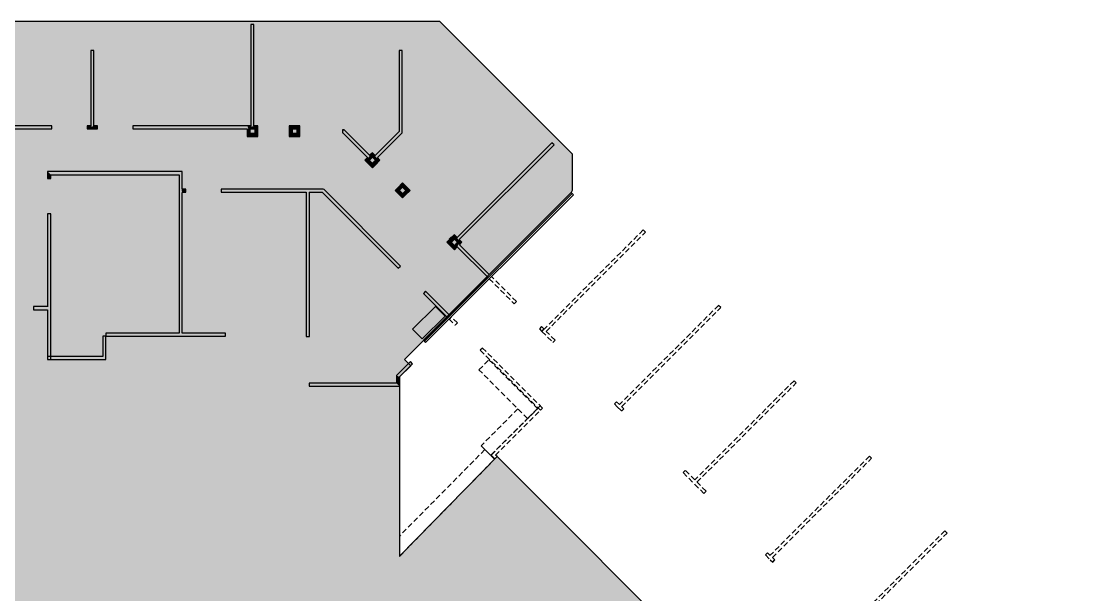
# Model space of a CAD drawing. Header units: inches. Extents: x -185 to 3066, y -860 to 1071.
# Drawn here: x 1421 to 2607, y 425 to 1071 of the extents above; entities that cross this region are included whole.
import ezdxf

# ---------------------------------------------------------------- set-up
doc = ezdxf.new("R2010")
doc.units = ezdxf.units.IN
doc.header["$LTSCALE"] = 96
doc.header["$MEASUREMENT"] = 0
doc.linetypes.add('HIDDEN4', pattern=[0.09375, 0.0625, -0.03125])
for name, color, linetype in [('A-Anno-Pricing-Cons', 7, 'Continuous'), ('A-Flor-Case-Demo', 7, 'HIDDEN4'), ('A-Flor-Case-Exst', 235, 'Continuous'), ('A-hatch', 253, 'Continuous'), ('A-Wall-Demo', 7, 'HIDDEN4'), ('A-Wall-Exst', 3, 'Continuous'), ('A-Wall-Patt', 1, 'Continuous')]:
    doc.layers.add(name, color=color, linetype=linetype)
doc.linetypes.add('FENCELINE2', pattern='A,0.25,-0.1,[132,ltypeshp.shx,S=0.1,R=0,X=-0.1,Y=0],-0.1,1', length=1.45)

# ---------------------------------------------------------------- blocks, each defined once
blk = doc.blocks.new('*U60')
at = {"layer": 'A-Wall-Patt', "linetype": 'Continuous', "lineweight": -3}
for points in [[(3.5, 3.5), (0, 0), (4.2, 0), (4.2, 3.5)], [(4.2, 3.5), (4.2, 0), (12, 0), (8.5, 3.5)]]:
    blk.add_hatch(color=5, dxfattribs=at).paths.add_polyline_path(points, flags=0)
at = {"layer": 'A-Wall-Exst', "color": 3, "linetype": 'Continuous', "lineweight": -3}
for p, q in [((0, 0), (4.2, 0)), ((4.2, 3.5), (3.5, 3.5)), ((8.5, 3.5), (4.2, 3.5)), ((4.2, 0), (12, 0))]:
    blk.add_line(p, q, dxfattribs=at)
blk = doc.blocks.new('*U61')
at = {"layer": 'A-Wall-Patt', "linetype": 'Continuous', "lineweight": -3}
blk.add_hatch(color=5, dxfattribs=at).paths.add_polyline_path([(3.5, 3.5), (0, 0), (12, 0), (8.5, 3.5)], flags=0)
at = {"layer": 'A-Wall-Exst', "color": 3, "linetype": 'Continuous', "lineweight": -3}
for p, q in [((8.5, 3.5), (3.5, 3.5)), ((0, 0), (12, 0))]:
    blk.add_line(p, q, dxfattribs=at)
blk = doc.blocks.new('*U62')
at = {"layer": 'A-Wall-Patt', "linetype": 'Continuous', "lineweight": -3}
blk.add_hatch(color=5, dxfattribs=at).paths.add_polyline_path([(3.5, 3.5), (0, 0), (12, 0), (8.5, 3.5)], flags=0)
at = {"layer": 'A-Wall-Exst', "color": 3, "linetype": 'Continuous', "lineweight": -3}
for p, q in [((0, 0), (12, 0)), ((8.5, 3.5), (3.5, 3.5))]:
    blk.add_line(p, q, dxfattribs=at)
blk = doc.blocks.new('*U63')
at = {"layer": 'A-Wall-Patt', "linetype": 'Continuous', "lineweight": -3}
for points in [[(3.5, 3.5), (0, 0), (7.75, 0), (7.75, 3.5)], [(7.75, 3.5), (7.75, 0), (12, 0), (8.5, 3.5)]]:
    blk.add_hatch(color=5, dxfattribs=at).paths.add_polyline_path(points, flags=0)
at = {"layer": 'A-Wall-Exst', "color": 3, "linetype": 'Continuous', "lineweight": -3}
for p, q in [((0, 0), (7.75, 0)), ((7.75, 3.5), (3.5, 3.5)), ((8.5, 3.5), (7.75, 3.5)), ((7.75, 0), (12, 0))]:
    blk.add_line(p, q, dxfattribs=at)
blk = doc.blocks.new('*U69')
at = {"layer": 'A-Wall-Patt', "linetype": 'Continuous', "lineweight": -3}
for points in [[(0, 3.5), (-0.9, 1.2), (0, 0), (3.9, 0), (3.9, 3.5)], [(43.9, 3.5), (43.9, 0), (59.7, 0), (60.6, 1.2), (59.7, 3.5)]]:
    blk.add_hatch(color=5, dxfattribs=at).paths.add_polyline_path(points, flags=0)
at = {"layer": 'A-Wall-Exst', "color": 3, "linetype": 'Continuous', "lineweight": -3}
for p, q in [((3.9, 3.5), (0, 3.5)), ((3.9, 0), (3.9, 3.5)), ((43.9, 3.5), (43.9, 0)), ((59.7, 3.5), (43.9, 3.5)), ((0, 0), (3.9, 0)), ((43.9, 0), (59.7, 0))]:
    blk.add_line(p, q, dxfattribs=at)
blk = doc.blocks.new('*U70')
at = {"layer": 'A-Wall-Patt', "linetype": 'Continuous', "lineweight": -3}
for points in [[(0, 3.5), (0, 0), (85.9, 0), (84.8, 2.6), (82.4, 3.5)], [(85.9, 3.5), (84.8, 2.6), (85.9, 0), (134.8, 0), (134.8, 3.5)]]:
    blk.add_hatch(color=5, dxfattribs=at).paths.add_polyline_path(points, flags=0)
at = {"layer": 'A-Wall-Exst', "color": 3, "linetype": 'Continuous', "lineweight": -3}
for p, q in [((0, 3.5), (0, 0)), ((82.4, 3.5), (0, 3.5)), ((0, 0), (85.9, 0)), ((134.8, 3.5), (85.9, 3.5)), ((85.9, 0), (134.8, 0)), ((134.8, 0), (134.8, 3.5))]:
    blk.add_line(p, q, dxfattribs=at)
blk = doc.blocks.new('*U71')
at = {"layer": 'A-Wall-Patt', "linetype": 'Continuous', "lineweight": -3}
blk.add_hatch(color=5, dxfattribs=at).paths.add_polyline_path([(0, 3.5), (-1.2, 0.9), (0, 0), (56.1, 0), (56.1, 3.5)], flags=0)
at = {"layer": 'A-Wall-Exst', "color": 3, "linetype": 'Continuous', "lineweight": -3}
for p, q in [((56.1, 3.5), (0, 3.5)), ((0, 0), (56.1, 0)), ((56.1, 0), (56.1, 3.5))]:
    blk.add_line(p, q, dxfattribs=at)
blk = doc.blocks.new('*U73')
at = {"layer": 'A-Wall-Patt', "linetype": 'Continuous', "lineweight": -3}
blk.add_hatch(color=5, dxfattribs=at).paths.add_polyline_path([(0, 3.5), (0, 0), (162.2, 0), (163.1, 1.2), (162.2, 3.5)], flags=0)
at = {"layer": 'A-Wall-Exst', "color": 3, "linetype": 'Continuous', "lineweight": -3}
for p, q in [((0, 3.5), (0, 0)), ((162.2, 3.5), (0, 3.5)), ((0, 0), (162.2, 0))]:
    blk.add_line(p, q, dxfattribs=at)
blk = doc.blocks.new('*U74')
at = {"layer": 'A-Wall-Patt', "linetype": 'Continuous', "lineweight": -3}
blk.add_hatch(color=5, dxfattribs=at).paths.add_polyline_path([(70, 3.5), (70, 0), (70.5, 0), (71.4, 1.2), (70.5, 3.5)], flags=0)
at = {"layer": 'A-Wall-Exst', "color": 3, "linetype": 'Continuous', "lineweight": -3}
for p, q in [((70, 3.5), (70, 0)), ((70.5, 3.5), (70, 3.5)), ((70, 0), (70.5, 0))]:
    blk.add_line(p, q, dxfattribs=at)
blk = doc.blocks.new('*U75')
at = {"layer": 'A-Wall-Patt', "linetype": 'Continuous', "lineweight": -3}
for points in [[(3.5, 3.5), (0, 0), (4.25, 0), (4.25, 3.5)], [(4.25, 3.5), (4.25, 0), (12, 0), (8.5, 3.5)]]:
    blk.add_hatch(color=5, dxfattribs=at).paths.add_polyline_path(points, flags=0)
at = {"layer": 'A-Wall-Exst', "color": 3, "linetype": 'Continuous', "lineweight": -3}
for p, q in [((4.25, 3.5), (3.5, 3.5)), ((8.5, 3.5), (4.25, 3.5)), ((0, 0), (4.25, 0)), ((4.25, 0), (12, 0))]:
    blk.add_line(p, q, dxfattribs=at)
blk = doc.blocks.new('*U76')
at = {"layer": 'A-Wall-Patt', "linetype": 'Continuous', "lineweight": -3}
blk.add_hatch(color=5, dxfattribs=at).paths.add_polyline_path([(48, 3.5), (48, 0), (48.1, 0), (49.6, 3.5)], flags=0)
at = {"layer": 'A-Wall-Exst', "color": 3, "linetype": 'Continuous', "lineweight": -3}
for p, q in [((48, 3.5), (48, 0)), ((49.6, 3.5), (48, 3.5)), ((48, 0), (48.1, 0))]:
    blk.add_line(p, q, dxfattribs=at)
blk = doc.blocks.new('*U77')
at = {"layer": 'A-Wall-Patt', "linetype": 'Continuous', "lineweight": -3}
for points in [[(0, 3.5), (0, 0), (37.4, 0), (37.4, 3.5)], [(77.4, 3.5), (77.4, 0), (199.7, 0), (198.3, 3.5)]]:
    blk.add_hatch(color=5, dxfattribs=at).paths.add_polyline_path(points, flags=0)
at = {"layer": 'A-Wall-Exst', "color": 3, "linetype": 'Continuous', "lineweight": -3}
for p, q in [((0, 3.5), (0, 0)), ((37.4, 3.5), (0, 3.5)), ((0, 0), (37.4, 0)), ((37.4, 0), (37.4, 3.5)), ((77.4, 3.5), (77.4, 0)), ((198.3, 3.5), (77.4, 3.5)), ((77.4, 0), (199.7, 0))]:
    blk.add_line(p, q, dxfattribs=at)
blk = doc.blocks.new('*U79')
at = {"layer": 'A-Wall-Patt', "linetype": 'Continuous', "lineweight": -3}
for points in [[(3.5, 3.5), (0, 0), (7.6, 0), (7.6, 3.5)], [(47.6, 3.5), (47.6, 0), (152.1, 0), (154.4, 0.9), (155.6, 3.5)]]:
    blk.add_hatch(color=5, dxfattribs=at).paths.add_polyline_path(points, flags=0)
at = {"layer": 'A-Wall-Exst', "color": 3, "linetype": 'Continuous', "lineweight": -3}
for p, q in [((0, 0), (7.6, 0)), ((7.6, 3.5), (3.5, 3.5)), ((7.6, 0), (7.6, 3.5)), ((47.6, 3.5), (47.6, 0)), ((155.6, 3.5), (47.6, 3.5)), ((47.6, 0), (152.1, 0))]:
    blk.add_line(p, q, dxfattribs=at)
blk = doc.blocks.new('*U92')
at = {"layer": 'A-Wall-Patt', "linetype": 'Continuous', "lineweight": -3}
blk.add_hatch(color=5, dxfattribs=at).paths.add_polyline_path([(0, 3.5), (0, 0), (47.4, 0), (48.3, 1.2), (47.4, 3.5)], flags=0)
at = {"layer": 'A-Wall-Exst', "color": 3, "linetype": 'Continuous', "lineweight": -3}
for p, q in [((0, 3.5), (0, 0)), ((47.4, 3.5), (0, 3.5)), ((0, 0), (47.4, 0))]:
    blk.add_line(p, q, dxfattribs=at)
blk = doc.blocks.new('*U93')
at = {"layer": 'A-Wall-Patt', "linetype": 'Continuous', "lineweight": -3}
for points in [[(0, 3.5), (-1.2, 2.6), (0, 0), (128.6, 0), (128.6, 3.5)], [(168.6, 3.5), (168.6, 0), (172.6, 0), (174.9, 0.9), (176.1, 3.5)], [(176.1, 3.5), (174.9, 0.9), (176.1, 0), (180.1, 0), (180.1, 3.5)], [(220.1, 3.5), (220.1, 0), (291.1, 0), (293.4, 0.9), (294.6, 3.5)], [(294.6, 3.5), (293.4, 0.9), (294.6, 0), (298.6, 0), (298.6, 3.5)], [(338.6, 3.5), (338.6, 0), (412.2, 0), (414.6, 0.9), (415.7, 3.5)], [(415.7, 3.5), (414.6, 0.9), (415.7, 0), (488.2, 0), (488.2, 3.5)], [(528.2, 3.5), (528.2, 0), (532.2, 0), (534.6, 0.9), (535.7, 3.5)], [(535.7, 3.5), (534.6, 0.9), (535.7, 0), (539.7, 0), (539.7, 3.5)], [(579.7, 3.5), (579.7, 0), (652.2, 0), (654.6, 0.9), (655.7, 3.5)], [(655.7, 3.5), (654.6, 0.9), (655.7, 0), (659.7, 0), (659.7, 3.5)], [(699.7, 3.5), (699.7, 0), (772.2, 0), (774.6, 0.9), (775.7, 3.5)], [(775.7, 3.5), (774.6, 0.9), (775.7, 0), (849.3, 0), (849.3, 3.5)], [(889.3, 3.5), (889.3, 0), (893.3, 0), (895.7, 0.9), (896.8, 3.5)], [(896.8, 3.5), (895.7, 0.9), (896.8, 0), (900.8, 0), (900.8, 3.5)], [(940.8, 3.5), (940.8, 0), (1011.5, 0), (1013.8, 0.9), (1015, 3.5)], [(1015, 3.5), (1013.8, 0.9), (1015, 0), (1032.8, 0), (1032.8, 3.5)], [(1072.8, 3.5), (1072.8, 0), (1132.2, 0), (1134.6, 0.9), (1135.7, 3.5)], [(1135.7, 3.5), (1134.6, 0.9), (1135.7, 0), (1210.2, 0), (1210.2, 3.5)], [(1250.2, 3.5), (1250.2, 0), (1254.2, 0), (1256.5, 0.9), (1257.7, 3.5)], [(1257.7, 3.5), (1256.5, 0.9), (1257.7, 0), (1261.7, 0), (1261.7, 3.5)], [(1301.7, 3.5), (1301.7, 0), (1372.3, 0), (1374.6, 0.9), (1375.8, 3.5)], [(1375.8, 3.5), (1374.6, 0.9), (1375.8, 0), (1379.8, 0), (1379.8, 3.5)], [(1419.8, 3.5), (1419.8, 0), (1492.3, 0), (1494.6, 0.9), (1495.8, 3.5)], [(1495.8, 3.5), (1494.6, 0.9), (1495.8, 0), (1500.7, 0), (1500.7, 3.5)], [(1540.7, 3.5), (1540.7, 0), (1600.8, 0), (1604.3, 3.5)]]:
    blk.add_hatch(color=5, dxfattribs=at).paths.add_polyline_path(points, flags=0)
at = {"layer": 'A-Wall-Exst', "color": 3, "linetype": 'Continuous', "lineweight": -3}
for p, q in [((128.6, 3.5), (0, 3.5)), ((0, 0), (128.6, 0)), ((128.6, 0), (128.6, 3.5)), ((168.6, 3.5), (168.6, 0)), ((176.1, 3.5), (168.6, 3.5)), ((168.6, 0), (172.6, 0)), ((180.1, 3.5), (176.1, 3.5)), ((176.1, 0), (180.1, 0)), ((180.1, 0), (180.1, 3.5)), ((220.1, 3.5), (220.1, 0)), ((294.6, 3.5), (220.1, 3.5)), ((220.1, 0), (291.1, 0)), ((298.6, 3.5), (294.6, 3.5)), ((294.6, 0), (298.6, 0)), ((298.6, 0), (298.6, 3.5)), ((338.6, 3.5), (338.6, 0)), ((415.7, 3.5), (338.6, 3.5)), ((338.6, 0), (412.2, 0)), ((488.2, 3.5), (415.7, 3.5)), ((415.7, 0), (488.2, 0)), ((488.2, 0), (488.2, 3.5)), ((528.2, 3.5), (528.2, 0)), ((535.7, 3.5), (528.2, 3.5)), ((528.2, 0), (532.2, 0)), ((539.7, 3.5), (535.7, 3.5)), ((535.7, 0), (539.7, 0)), ((539.7, 0), (539.7, 3.5)), ((579.7, 3.5), (579.7, 0)), ((655.7, 3.5), (579.7, 3.5)), ((579.7, 0), (652.2, 0)), ((659.7, 3.5), (655.7, 3.5)), ((659.7, 0), (659.7, 3.5)), ((699.7, 3.5), (699.7, 0)), ((775.7, 3.5), (699.7, 3.5)), ((699.7, 0), (772.2, 0)), ((849.3, 3.5), (775.7, 3.5)), ((775.7, 0), (849.3, 0)), ((849.3, 0), (849.3, 3.5)), ((889.3, 3.5), (889.3, 0)), ((896.8, 3.5), (889.3, 3.5)), ((889.3, 0), (893.3, 0)), ((900.8, 3.5), (896.8, 3.5)), ((896.8, 0), (900.8, 0)), ((900.8, 0), (900.8, 3.5)), ((940.8, 3.5), (940.8, 0)), ((1015, 3.5), (940.8, 3.5)), ((940.8, 0), (1011.5, 0)), ((1032.8, 3.5), (1015, 3.5)), ((1015, 0), (1032.8, 0)), ((1032.8, 0), (1032.8, 3.5)), ((1072.8, 3.5), (1072.8, 0)), ((1135.7, 3.5), (1072.8, 3.5)), ((1072.8, 0), (1132.2, 0)), ((1210.2, 3.5), (1135.7, 3.5)), ((1135.7, 0), (1210.2, 0)), ((1210.2, 0), (1210.2, 3.5)), ((1250.2, 3.5), (1250.2, 0)), ((1257.7, 3.5), (1250.2, 3.5)), ((1250.2, 0), (1254.2, 0)), ((1261.7, 3.5), (1257.7, 3.5)), ((1257.7, 0), (1261.7, 0)), ((1261.7, 0), (1261.7, 3.5)), ((1301.7, 3.5), (1301.7, 0)), ((1375.8, 3.5), (1301.7, 3.5)), ((1301.7, 0), (1372.3, 0)), ((1379.8, 3.5), (1375.8, 3.5)), ((1375.8, 0), (1379.8, 0)), ((1379.8, 0), (1379.8, 3.5)), ((1419.8, 3.5), (1419.8, 0)), ((1495.8, 3.5), (1419.8, 3.5)), ((1419.8, 0), (1492.3, 0)), ((1500.7, 3.5), (1495.8, 3.5)), ((1495.8, 0), (1500.7, 0)), ((1500.7, 0), (1500.7, 3.5)), ((1540.7, 3.5), (1540.7, 0)), ((1604.3, 3.5), (1540.7, 3.5)), ((1540.7, 0), (1600.8, 0)), ((655.7, 0), (659.7, 0))]:
    blk.add_line(p, q, dxfattribs=at)
blk = doc.blocks.new('*U94')
at = {"layer": 'A-Wall-Patt', "linetype": 'Continuous', "lineweight": -3}
blk.add_hatch(color=5, dxfattribs=at).paths.add_polyline_path([(0, 3.5), (0, 0), (84.8, 0), (85.7, 1.2), (84.8, 3.5)], flags=0)
at = {"layer": 'A-Wall-Exst', "color": 3, "linetype": 'Continuous', "lineweight": -3}
for p, q in [((0, 3.5), (0, 0)), ((84.8, 3.5), (0, 3.5)), ((0, 0), (84.8, 0))]:
    blk.add_line(p, q, dxfattribs=at)
blk = doc.blocks.new('*U98')
at = {"layer": 'A-Wall-Patt', "linetype": 'Continuous', "lineweight": -3}
blk.add_hatch(color=5, dxfattribs=at).paths.add_polyline_path([(1.4, 3.5), (0, 0), (92.7, 0), (92.7, 3.5)], flags=0)
at = {"layer": 'A-Wall-Exst', "color": 3, "linetype": 'Continuous', "lineweight": -3}
for p, q in [((92.7, 3.5), (1.4, 3.5)), ((92.7, 0), (92.7, 3.5)), ((0, 0), (92.7, 0))]:
    blk.add_line(p, q, dxfattribs=at)
blk = doc.blocks.new('*U99')
at = {"layer": 'A-Wall-Patt', "linetype": 'Continuous', "lineweight": -3}
blk.add_hatch(color=5, dxfattribs=at).paths.add_polyline_path([(0, 3.5), (-0.9, 1.2), (0, 0), (39.7, 0), (38.3, 3.5)], flags=0)
at = {"layer": 'A-Wall-Exst', "color": 3, "linetype": 'Continuous', "lineweight": -3}
for p, q in [((38.3, 3.5), (0, 3.5)), ((0, 0), (39.7, 0))]:
    blk.add_line(p, q, dxfattribs=at)
blk = doc.blocks.new('*U100')
at = {"layer": 'A-Wall-Patt', "linetype": 'Continuous', "lineweight": -3}
blk.add_hatch(color=5, dxfattribs=at).paths.add_polyline_path([(0, 3.5), (-0.9, 1.2), (0, 0), (150.8, 0), (150.8, 3.5)], flags=0)
at = {"layer": 'A-Wall-Exst', "color": 3, "linetype": 'Continuous', "lineweight": -3}
for p, q in [((150.8, 3.5), (0, 3.5)), ((0, 0), (150.8, 0)), ((150.8, 0), (150.8, 3.5))]:
    blk.add_line(p, q, dxfattribs=at)
blk = doc.blocks.new('*U101')
at = {"layer": 'A-Wall-Patt', "linetype": 'Continuous', "lineweight": -3}
for points in [[(3.5, 3.5), (0, 0), (4.1, 0), (5.3, 0.9), (4.1, 3.5)], [(4.1, 3.5), (5.3, 0.9), (7.6, 0), (12, 0), (8.5, 3.5)]]:
    blk.add_hatch(color=5, dxfattribs=at).paths.add_polyline_path(points, flags=0)
at = {"layer": 'A-Wall-Exst', "color": 3, "linetype": 'Continuous', "lineweight": -3}
for p, q in [((0, 0), (4.1, 0)), ((4.1, 3.5), (3.5, 3.5)), ((8.5, 3.5), (4.1, 3.5)), ((7.6, 0), (12, 0))]:
    blk.add_line(p, q, dxfattribs=at)
blk = doc.blocks.new('*U102')
at = {"layer": 'A-Wall-Patt', "linetype": 'Continuous', "lineweight": -3}
for points in [[(3.5, 3.5), (0, 0), (4.6, 0), (7, 0.9), (8.1, 3.5)], [(8.1, 3.5), (7, 0.9), (8.1, 0), (12, 0), (8.5, 3.5)]]:
    blk.add_hatch(color=5, dxfattribs=at).paths.add_polyline_path(points, flags=0)
at = {"layer": 'A-Wall-Exst', "color": 3, "linetype": 'Continuous', "lineweight": -3}
for p, q in [((8.1, 3.5), (3.5, 3.5)), ((8.5, 3.5), (8.1, 3.5)), ((0, 0), (4.6, 0)), ((8.1, 0), (12, 0))]:
    blk.add_line(p, q, dxfattribs=at)
blk = doc.blocks.new('*U103')
at = {"layer": 'A-Wall-Patt', "linetype": 'Continuous', "lineweight": -3}
blk.add_hatch(color=5, dxfattribs=at).paths.add_polyline_path([(3.5, 3.5), (0, 0), (12, 0), (8.5, 3.5)], flags=0)
at = {"layer": 'A-Wall-Exst', "color": 3, "linetype": 'Continuous', "lineweight": -3}
for p, q in [((0, 0), (12, 0)), ((8.5, 3.5), (3.5, 3.5))]:
    blk.add_line(p, q, dxfattribs=at)
blk = doc.blocks.new('*U104')
at = {"layer": 'A-Wall-Patt', "linetype": 'Continuous', "lineweight": -3}
for points in [[(3.5, 3.5), (0, 0), (4.2, 0), (6.6, 0.9), (7.7, 3.5)], [(7.7, 3.5), (6.6, 0.9), (7.7, 0), (12, 0), (8.5, 3.5)]]:
    blk.add_hatch(color=5, dxfattribs=at).paths.add_polyline_path(points, flags=0)
at = {"layer": 'A-Wall-Exst', "color": 3, "linetype": 'Continuous', "lineweight": -3}
for p, q in [((0, 0), (4.2, 0)), ((7.7, 3.5), (3.5, 3.5)), ((8.5, 3.5), (7.7, 3.5)), ((7.7, 0), (12, 0))]:
    blk.add_line(p, q, dxfattribs=at)
blk = doc.blocks.new('*U105')
at = {"layer": 'A-Wall-Patt', "linetype": 'Continuous', "lineweight": -3}
for points in [[(3.5, 3.5), (0, 0), (4.1, 0), (5.3, 0.9), (4.1, 3.5)], [(4.1, 3.5), (5.3, 0.9), (7.6, 0), (12, 0), (8.5, 3.5)]]:
    blk.add_hatch(color=5, dxfattribs=at).paths.add_polyline_path(points, flags=0)
at = {"layer": 'A-Wall-Exst', "color": 3, "linetype": 'Continuous', "lineweight": -3}
for p, q in [((0, 0), (4.1, 0)), ((4.1, 3.5), (3.5, 3.5)), ((8.5, 3.5), (4.1, 3.5)), ((7.6, 0), (12, 0))]:
    blk.add_line(p, q, dxfattribs=at)
blk = doc.blocks.new('*U106')
at = {"layer": 'A-Wall-Patt', "linetype": 'Continuous', "lineweight": -3}
blk.add_hatch(color=5, dxfattribs=at).paths.add_polyline_path([(3.5, 3.5), (0, 0), (12, 0), (8.5, 3.5)], flags=0)
at = {"layer": 'A-Wall-Exst', "color": 3, "linetype": 'Continuous', "lineweight": -3}
for p, q in [((0, 0), (12, 0)), ((8.5, 3.5), (3.5, 3.5))]:
    blk.add_line(p, q, dxfattribs=at)
blk = doc.blocks.new('*U107')
at = {"layer": 'A-Wall-Patt', "linetype": 'Continuous', "lineweight": -3}
for points in [[(3.5, 3.5), (0, 0), (4.2, 0), (6.6, 0.9), (7.7, 3.5)], [(7.7, 3.5), (6.6, 0.9), (7.7, 0), (12, 0), (8.5, 3.5)]]:
    blk.add_hatch(color=5, dxfattribs=at).paths.add_polyline_path(points, flags=0)
at = {"layer": 'A-Wall-Exst', "color": 3, "linetype": 'Continuous', "lineweight": -3}
for p, q in [((0, 0), (4.2, 0)), ((7.7, 3.5), (3.5, 3.5)), ((8.5, 3.5), (7.7, 3.5)), ((7.7, 0), (12, 0))]:
    blk.add_line(p, q, dxfattribs=at)
blk = doc.blocks.new('*U108')
at = {"layer": 'A-Wall-Patt', "linetype": 'Continuous', "lineweight": -3}
blk.add_hatch(color=5, dxfattribs=at).paths.add_polyline_path([(-1.4, 3.5), (0, 0), (39.5, 0), (40.4, 1.2), (39.5, 3.5)], flags=0)
at = {"layer": 'A-Wall-Exst', "color": 3, "linetype": 'Continuous', "lineweight": -3}
for p, q in [((39.5, 3.5), (-1.4, 3.5)), ((0, 0), (39.5, 0))]:
    blk.add_line(p, q, dxfattribs=at)
blk = doc.blocks.new('*U109')
at = {"layer": 'A-Wall-Patt', "linetype": 'Continuous', "lineweight": -3}
blk.add_hatch(color=5, dxfattribs=at).paths.add_polyline_path([(3.5, 3.5), (0, 0), (12, 0), (8.5, 3.5)], flags=0)
at = {"layer": 'A-Wall-Exst', "color": 3, "linetype": 'Continuous', "lineweight": -3}
for p, q in [((0, 0), (12, 0)), ((8.5, 3.5), (3.5, 3.5))]:
    blk.add_line(p, q, dxfattribs=at)
blk = doc.blocks.new('*U110')
at = {"layer": 'A-Wall-Patt', "linetype": 'Continuous', "lineweight": -3}
for points in [[(3.5, 3.5), (0, 0), (4.25, 0), (4.25, 3.5)], [(4.25, 3.5), (4.25, 0), (12, 0), (8.5, 3.5)]]:
    blk.add_hatch(color=5, dxfattribs=at).paths.add_polyline_path(points, flags=0)
at = {"layer": 'A-Wall-Exst', "color": 3, "linetype": 'Continuous', "lineweight": -3}
for p, q in [((0, 0), (4.25, 0)), ((4.25, 3.5), (3.5, 3.5)), ((8.5, 3.5), (4.25, 3.5)), ((4.25, 0), (12, 0))]:
    blk.add_line(p, q, dxfattribs=at)
blk = doc.blocks.new('*U111')
at = {"layer": 'A-Wall-Patt', "linetype": 'Continuous', "lineweight": -3}
blk.add_hatch(color=5, dxfattribs=at).paths.add_polyline_path([(3.5, 3.5), (0, 0), (12, 0), (8.5, 3.5)], flags=0)
at = {"layer": 'A-Wall-Exst', "color": 3, "linetype": 'Continuous', "lineweight": -3}
for p, q in [((0, 0), (12, 0)), ((8.5, 3.5), (3.5, 3.5))]:
    blk.add_line(p, q, dxfattribs=at)
blk = doc.blocks.new('*U112')
at = {"layer": 'A-Wall-Patt', "linetype": 'Continuous', "lineweight": -3}
for points in [[(3.5, 3.5), (0, 0), (4.1, 0), (4.1, 3.5)], [(4.1, 3.5), (4.1, 0), (12, 0), (8.5, 3.5)]]:
    blk.add_hatch(color=5, dxfattribs=at).paths.add_polyline_path(points, flags=0)
at = {"layer": 'A-Wall-Exst', "color": 3, "linetype": 'Continuous', "lineweight": -3}
for p, q in [((0, 0), (4.1, 0)), ((4.1, 3.5), (3.5, 3.5)), ((8.5, 3.5), (4.1, 3.5)), ((4.1, 0), (12, 0))]:
    blk.add_line(p, q, dxfattribs=at)
blk = doc.blocks.new('*U113')
at = {"layer": 'A-Wall-Patt', "linetype": 'Continuous', "lineweight": -3}
for points in [[(3.5, 3.5), (0, 0), (7.9, 0), (7.9, 3.5)], [(7.9, 3.5), (7.9, 0), (12, 0), (8.5, 3.5)]]:
    blk.add_hatch(color=5, dxfattribs=at).paths.add_polyline_path(points, flags=0)
at = {"layer": 'A-Wall-Exst', "color": 3, "linetype": 'Continuous', "lineweight": -3}
for p, q in [((0, 0), (7.9, 0)), ((7.9, 3.5), (3.5, 3.5)), ((8.5, 3.5), (7.9, 3.5)), ((7.9, 0), (12, 0))]:
    blk.add_line(p, q, dxfattribs=at)
blk = doc.blocks.new('*U114')
at = {"layer": 'A-Wall-Patt', "linetype": 'Continuous', "lineweight": -3}
blk.add_hatch(color=5, dxfattribs=at).paths.add_polyline_path([(3.5, 3.5), (0, 0), (12, 0), (8.5, 3.5)], flags=0)
at = {"layer": 'A-Wall-Exst', "color": 3, "linetype": 'Continuous', "lineweight": -3}
for p, q in [((0, 0), (12, 0)), ((8.5, 3.5), (3.5, 3.5))]:
    blk.add_line(p, q, dxfattribs=at)
blk = doc.blocks.new('*U115')
at = {"layer": 'A-Wall-Patt', "linetype": 'Continuous', "lineweight": -3}
blk.add_hatch(color=5, dxfattribs=at).paths.add_polyline_path([(3.5, 3.5), (2.6, 1.2), (3.5, 0), (12, 0), (8.5, 3.5)], flags=0)
at = {"layer": 'A-Wall-Exst', "color": 3, "linetype": 'Continuous', "lineweight": -3}
for p, q in [((8.5, 3.5), (3.5, 3.5)), ((3.5, 0), (12, 0))]:
    blk.add_line(p, q, dxfattribs=at)
blk = doc.blocks.new('*U116')
at = {"layer": 'A-Wall-Patt', "linetype": 'Continuous', "lineweight": -3}
for points in [[(3.5, 3.5), (0, 0), (4.4, 0), (6.7, 0.9), (7.9, 3.5)], [(7.9, 3.5), (6.7, 0.9), (7.9, 0), (12, 0), (10.8, 2.6), (8.5, 3.5)]]:
    blk.add_hatch(color=5, dxfattribs=at).paths.add_polyline_path(points, flags=0)
at = {"layer": 'A-Wall-Exst', "color": 3, "linetype": 'Continuous', "lineweight": -3}
for p, q in [((0, 0), (4.4, 0)), ((7.9, 3.5), (3.5, 3.5)), ((8.5, 3.5), (7.9, 3.5)), ((7.9, 0), (12, 0))]:
    blk.add_line(p, q, dxfattribs=at)
blk = doc.blocks.new('*U117')
at = {"layer": 'A-Wall-Patt', "linetype": 'Continuous', "lineweight": -3}
blk.add_hatch(color=5, dxfattribs=at).paths.add_polyline_path([(0, 3.5), (0, 0), (114, 0), (114.9, 1.2), (114, 3.5)], flags=0)
at = {"layer": 'A-Wall-Exst', "color": 3, "linetype": 'Continuous', "lineweight": -3}
for p, q in [((0, 3.5), (0, 0)), ((114, 3.5), (0, 3.5)), ((0, 0), (114, 0))]:
    blk.add_line(p, q, dxfattribs=at)
blk = doc.blocks.new('*U118')
at = {"layer": 'A-Wall-Patt', "linetype": 'Continuous', "lineweight": -3}
for points in [[(1.4, 3.5), (0, 0), (16.1, 0), (17.2, 2.6), (16.1, 3.5)], [(19.6, 3.5), (17.2, 2.6), (16.1, 0), (115.2, 0), (115.2, 3.5)], [(155.2, 3.5), (155.2, 0), (159.2, 0), (160, 1.2), (159.2, 3.5)]]:
    blk.add_hatch(color=5, dxfattribs=at).paths.add_polyline_path(points, flags=0)
at = {"layer": 'A-Wall-Exst', "color": 3, "linetype": 'Continuous', "lineweight": -3}
for p, q in [((0, 0), (16.1, 0)), ((16.1, 3.5), (1.4, 3.5)), ((16.1, 0), (115.2, 0)), ((115.2, 3.5), (19.6, 3.5)), ((115.2, 0), (115.2, 3.5)), ((155.2, 3.5), (155.2, 0)), ((159.2, 3.5), (155.2, 3.5)), ((155.2, 0), (159.2, 0))]:
    blk.add_line(p, q, dxfattribs=at)
blk = doc.blocks.new('*U121')
at = {"layer": 'A-Wall-Patt', "linetype": 'Continuous', "lineweight": -3}
blk.add_hatch(color=5, dxfattribs=at).paths.add_polyline_path([(3.5, 3.5), (0, 0), (151.6, 0), (148.1, 3.5)], flags=0)
at = {"layer": 'A-Wall-Exst', "color": 3, "linetype": 'Continuous', "lineweight": -3}
for p, q in [((0, 0), (151.6, 0)), ((148.1, 3.5), (3.5, 3.5))]:
    blk.add_line(p, q, dxfattribs=at)
blk = doc.blocks.new('*U122')
at = {"layer": 'A-Wall-Patt', "linetype": 'Continuous', "lineweight": -3}
for points in [[(3.5, 3.5), (2.6, 1.2), (3.5, 0), (161.9, 0), (164.3, 0.9), (165.4, 3.5)], [(165.4, 3.5), (164.3, 0.9), (165.4, 0), (185.3, 0), (181.8, 3.5)]]:
    blk.add_hatch(color=5, dxfattribs=at).paths.add_polyline_path(points, flags=0)
at = {"layer": 'A-Wall-Exst', "color": 3, "linetype": 'Continuous', "lineweight": -3}
for p, q in [((165.4, 3.5), (3.5, 3.5)), ((3.5, 0), (161.9, 0)), ((181.8, 3.5), (165.4, 3.5)), ((165.4, 0), (185.3, 0))]:
    blk.add_line(p, q, dxfattribs=at)
blk = doc.blocks.new('*U138')
at = {"layer": 'A-Wall-Patt', "linetype": 'Continuous', "lineweight": -3}
blk.add_hatch(color=5, dxfattribs=at).paths.add_polyline_path([(3.5, 3.5), (0, 0), (26.3, 0), (26.3, 3.5)], flags=0)
at = {"layer": 'A-Wall-Exst', "color": 3, "linetype": 'Continuous', "lineweight": -3}
for p, q in [((26.3, 3.5), (3.5, 3.5)), ((26.3, 0), (26.3, 3.5)), ((0, 0), (26.3, 0))]:
    blk.add_line(p, q, dxfattribs=at)
blk = doc.blocks.new('*U139')
at = {"layer": 'A-Wall-Patt', "linetype": 'Continuous', "lineweight": -3}
blk.add_hatch(color=5, dxfattribs=at).paths.add_polyline_path([(0, 3.5), (0, 0), (65.684125, 0), (62.184125, 3.5)], flags=0)
at = {"layer": 'A-Wall-Exst', "color": 3, "linetype": 'Continuous', "lineweight": -3}
for p, q in [((0, 3.5), (0, 0)), ((62.184125, 3.5), (0, 3.5)), ((0, 0), (65.684125, 0))]:
    blk.add_line(p, q, dxfattribs=at)
blk = doc.blocks.new('*U141')
at = {"layer": 'A-Anno-Pricing-Cons', "color": 6, "linetype": 'Continuous', "lineweight": -3}
for p, q in [((0, 1.8), (0, -1.7)), ((235.2, 1.8), (0, 1.8)), ((235.2, -1.7), (235.2, 1.8)), ((0, -1.7), (235.2, -1.7))]:
    blk.add_line(p, q, dxfattribs=at)
at = {"layer": 'A-Wall-Patt', "color": 2, "linetype": 'FENCELINE2', "lineweight": -3, "ltscale": 0.075}
blk.add_line((0, 0), (235.2, 0), dxfattribs=at)
blk = doc.blocks.new('*U196')
at = {"layer": 'A-Wall-Demo', "color": 7, "linetype": 'HIDDEN4', "lineweight": -3}
for p, q in [((0, 3.5), (0, 0)), ((0.4, 3.5), (0, 3.5)), ((0, 0), (0.4, 0)), ((0.4, 0), (17.8, 0)), ((17.8, 3.5), (3.9, 3.5)), ((17.8, 0), (17.8, 3.5)), ((115.8, 3.5), (115.8, 0)), ((120.4, 3.5), (115.8, 3.5)), ((115.8, 0), (120.4, 0)), ((120.4, 0), (127.3, 0)), ((127.3, 3.5), (123.9, 3.5)), ((127.3, 0), (127.3, 3.5)), ((225.2, 3.5), (225.2, 0)), ((240.4, 3.5), (225.2, 3.5)), ((225.2, 0), (243.9, 0)), ((258.3, 3.5), (243.9, 3.5)), ((243.9, 0), (258.3, 0)), ((258.3, 0), (258.3, 3.5)), ((356.3, 3.5), (356.3, 0)), ((360.5, 3.5), (356.3, 3.5)), ((356.3, 0), (364, 0)), ((367.8, 3.5), (364, 3.5)), ((364, 0), (367.8, 0)), ((367.8, 0), (367.8, 3.5)), ((465.8, 3.5), (465.8, 0)), ((480.1, 3.5), (465.8, 3.5)), ((465.8, 0), (483.6, 0)), ((496.4, 3.5), (483.6, 3.5)), ((483.6, 0), (496.4, 0)), ((496.4, 0), (496.4, 3.5)), ((594.4, 3.5), (594.4, 0)), ((600.6, 3.5), (594.4, 3.5)), ((594.4, 0), (604.1, 0)), ((608, 3.5), (604.1, 3.5)), ((604.1, 0), (608, 0)), ((608, 0), (608, 3.5)), ((706, 3.5), (706, 0)), ((720.3, 3.5), (706, 3.5)), ((706, 0), (723.8, 0)), ((738.4, 3.5), (723.8, 3.5)), ((723.8, 0), (738.4, 0)), ((738.4, 0), (738.4, 3.5)), ((836.4, 3.5), (836.4, 0)), ((840.5, 3.5), (836.4, 3.5)), ((836.4, 0), (844, 0))]:
    blk.add_line(p, q, dxfattribs=at)
blk = doc.blocks.new('*U197')
at = {"layer": 'A-Wall-Demo', "color": 7, "linetype": 'HIDDEN4', "lineweight": -3}
for p, q in [((0, 3.5), (0, 0)), ((95.6, 3.5), (0, 3.5)), ((95.6, 0), (95.6, 3.5)), ((135.6, 3.5), (135.6, 0)), ((145.3, 3.5), (135.6, 3.5)), ((145.3, 0), (145.3, 3.5)), ((0, 0), (95.6, 0)), ((135.6, 0), (145.3, 0))]:
    blk.add_line(p, q, dxfattribs=at)
blk = doc.blocks.new('*U207')
at = {"layer": 'A-Wall-Demo', "color": 7, "linetype": 'HIDDEN4', "lineweight": -3}
for p, q in [((0, 3.5), (0, 0)), ((158, 3.5), (0, 3.5)), ((0, 0), (158, 0))]:
    blk.add_line(p, q, dxfattribs=at)
blk = doc.blocks.new('*U208')
at = {"layer": 'A-Wall-Demo', "color": 7, "linetype": 'HIDDEN4', "lineweight": -3}
for p, q in [((0, 3.5), (0, 0)), ((158, 3.5), (0, 3.5)), ((0, 0), (158, 0))]:
    blk.add_line(p, q, dxfattribs=at)
blk = doc.blocks.new('*U227')
at = {"layer": 'A-Wall-Demo', "color": 7, "linetype": 'HIDDEN4', "lineweight": -3}
for p, q in [((4, 3.5), (0, 3.5)), ((0, 0), (4, 0)), ((4, 0), (4, 3.5)), ((44, 3.5), (44, 0)), ((83.7, 3.5), (44, 3.5)), ((44, 0), (83.7, 0)), ((83.7, 0), (83.7, 3.5))]:
    blk.add_line(p, q, dxfattribs=at)
blk = doc.blocks.new('*U235')
at = {"layer": 'A-Wall-Demo', "color": 7, "linetype": 'HIDDEN4', "lineweight": -3}
for p, q in [((0, 3.5), (0, 0)), ((6, 3.5), (0, 3.5)), ((0, 0), (2.5, 0))]:
    blk.add_line(p, q, dxfattribs=at)
blk = doc.blocks.new('*U247')
at = {"layer": 'A-Wall-Demo', "color": 7, "linetype": 'HIDDEN4', "lineweight": -3}
for p, q in [((161.5, 3.5), (3.5, 3.5)), ((3.5, 0), (161.5, 0)), ((161.5, 0), (161.5, 3.5))]:
    blk.add_line(p, q, dxfattribs=at)
blk = doc.blocks.new('*U248')
at = {"layer": 'A-Wall-Demo', "color": 7, "linetype": 'HIDDEN4', "lineweight": -3}
for p, q in [((161.5, 3.5), (3.5, 3.5)), ((3.5, 0), (161.5, 0)), ((161.5, 0), (161.5, 3.5))]:
    blk.add_line(p, q, dxfattribs=at)
blk = doc.blocks.new('*U249')
at = {"layer": 'A-Wall-Demo', "color": 7, "linetype": 'HIDDEN4', "lineweight": -3}
for p, q in [((162, 3.5), (3.5, 3.5)), ((3.5, 0), (162, 0)), ((162, 0), (162, 3.5))]:
    blk.add_line(p, q, dxfattribs=at)
blk = doc.blocks.new('*U255')
at = {"layer": 'A-Wall-Patt', "linetype": 'Continuous', "lineweight": -3}
blk.add_hatch(color=5, dxfattribs=at).paths.add_polyline_path([(-1.4, 3.5), (0, 0), (20.7, 0), (20.7, 3.5)], flags=0)
at = {"layer": 'A-Wall-Exst', "color": 3, "linetype": 'Continuous', "lineweight": -3}
for p, q in [((20.7, 3.5), (-1.4, 3.5)), ((20.7, 0), (20.7, 3.5)), ((0, 0), (20.7, 0))]:
    blk.add_line(p, q, dxfattribs=at)
blk = doc.blocks.new('*U256')
at = {"layer": 'A-Wall-Patt', "linetype": 'Continuous', "lineweight": -3}
blk.add_hatch(color=5, dxfattribs=at).paths.add_polyline_path([(3.5, 3.5), (0, 0), (10.7, 0), (12.1, 3.5)], flags=0)
at = {"layer": 'A-Wall-Exst', "color": 3, "linetype": 'Continuous', "lineweight": -3}
for p, q in [((0, 0), (10.7, 0)), ((12.1, 3.5), (3.5, 3.5))]:
    blk.add_line(p, q, dxfattribs=at)
blk = doc.blocks.new('*U257')
at = {"layer": 'A-Wall-Patt', "linetype": 'Continuous', "lineweight": -3}
blk.add_hatch(color=5, dxfattribs=at).paths.add_polyline_path([(0, 3.5), (0, 0), (101.68875, 0), (98.18875, 3.5)], flags=0)
at = {"layer": 'A-Wall-Exst', "color": 3, "linetype": 'Continuous', "lineweight": -3}
for p, q in [((0, 3.5), (0, 0)), ((98.18875, 3.5), (0, 3.5)), ((0, 0), (101.68875, 0))]:
    blk.add_line(p, q, dxfattribs=at)
blk = doc.blocks.new('*U258')
at = {"layer": 'A-Wall-Demo', "color": 7, "linetype": 'HIDDEN4', "lineweight": -3}
for p, q in [((74.9, 3.5), (-3.5, 3.5)), ((74.9, 0), (74.9, 3.5)), ((0, 0), (74.9, 0))]:
    blk.add_line(p, q, dxfattribs=at)

msp = doc.modelspace()

# ---------------------------------------------------------------- hatches: boundary and pattern name
at = {"layer": 'A-hatch'}
h = msp.add_hatch(color=256, dxfattribs=at)
h.dxf.hatch_style = 1
h.paths.add_polyline_path([(1847.5, 670.8), (1860, 683.3), (1852.8, 690.5), (2040.7, 878.4), (2041.6, 880.8), (2041.6, 922), (1892.2, 1071.4), (1381, 1071.4), (1351.9, 1042.3), (1322.5, 1071.4), (661, 1071.4), (631.9, 1042.3), (602.7, 1071.4), (1, 1071.4), (-71.2, 999.2), (-71.2, 958), (-112.4, 958), (-184.6, 885.8), (-184.6, 188), (-112.4, 115.8), (-71.2, 115.8), (-71.2, 74.6), (1, 2.4), (602.7, 2.4), (631.9, 31.5), (661, 2.4), (1483.8, 2.4), (1486.7, 2.4), (1488.4, 2.3), (1490.7, 0), (1490.9, 1.3), (1495.2, 5.6), (1495.2, 8.4), (1495.2, 9.1), (1500.1, 9.1), (1500.3, 180.9), (1561.6, 180.9), (1561.6, 299.4), (1757.4, 299.4), (1950.8, 106.6), (1992.6, 149.1), (1995.8, 145.9), (2193, 345), (1957.2, 580.9), (1847.5, 468.8)])

# ---------------------------------------------------------------- linework, layer by layer
at = {"layer": 'A-Flor-Case-Demo'}
msp.add_lwpolyline([(1936.8, 678.6), (1948, 690), (2002.7, 635.2), (1991.5, 623.8), (1936.8, 678.6)], dxfattribs=at)
for points in [[(1991.5, 623.8), (1980.7, 634.7), (1939.3, 593.1), (1950, 582.5)], [(1954.4, 578.1), (1943.5, 588.9), (1847.2, 491.4), (1847.2, 468.5)]]:
    msp.add_lwpolyline(points, close=True, dxfattribs=at)
at = {"layer": 'A-Flor-Case-Exst'}
msp.add_lwpolyline([(1898.7, 739.2), (1887.9, 750.1), (1862.1, 724.3), (1872.9, 713.6)], close=True, dxfattribs=at)
at = {"layer": 'A-hatch'}
msp.add_lwpolyline([(1381, 1071.4), (1892.2, 1071.4), (2041.6, 922), (2041.6, 880.8), (2040.7, 878.4), (2040.7, 878.4), (1852.8, 690.5), (1860, 683.3), (1847.5, 670.8), (1847.5, 468.8), (1957.2, 580.9), (2193, 345)], dxfattribs=at)

# ---------------------------------------------------------------- block references
at = {"layer": 'A-Anno-Pricing-Cons', "color": 6, "linetype": 'Continuous', "lineweight": -3, "rotation": 44.99999999999918}
msp.add_blockref('*U141', (1875.6, 710.8), dxfattribs=at)
at = {"layer": 'A-Wall-Demo', "color": 7, "linetype": 'HIDDEN4', "lineweight": -3}
for name, p, rotation in [('*U208', (2121.8, 836.2), 225.0000000001122), ('*U227', (2010.1, 724.5), 135.0000000001769), ('*U207', (2206.6, 751.3), 225.0000000001122), ('*U197', (2008.4, 635.6), 135.0000000000738), ('*U196', (2007.4, 722.2), 315.0000000001162), ('*U247', (2179.8, 549.8), 44.9966239008099), ('*U258', (1955.4, 582.6), 45.00000000007317), ('*U235', (1957.2, 580.9), 135.00000000006), ('*U248', (2264.7, 464.9), 45.00000000007393), ('*U249', (2349.3, 380.3), 45.00000000007354)]:
    msp.add_blockref(name, p, dxfattribs=dict(at, rotation=rotation))
at = {"layer": 'A-Wall-Exst', "color": 3, "linetype": 'Continuous', "lineweight": -3}
for name, p, rotation in [('*U117', (1680, 1067.4), 270), ('*U94', (1499.8, 1038.2), 270), ('*U98', (1850.5, 945.7), 90.00000000000027), ('*U93', (1675.9, 953.4), 180.0000000000001), ('*U116', (1687.9, 953.4), 180.0000000000695), ('*U115', (1675.9, 953.4), 270.000000000076), ('*U113', (1687.9, 941.4), 90.00000000007383), ('*U109', (1735.3, 953.4), 180.0000000000695), ('*U112', (1723.3, 953.4), 270.000000000076), ('*U110', (1735.3, 941.4), 90.00000000007815), ('*U108', (1783.4, 945.6), 314.9999999997291), ('*U99', (1822.4, 917.6), 45), ('*U100', (1914.7, 825.3), 45.00000000000003), ('*U107', (1816.8, 923.2), 225.0000000000031), ('*U106', (1808.3, 914.7), 315.0000000000015), ('*U105', (1825.3, 914.7), 135.0000000000023), ('*U75', (1816.8, 906.2), 44.99999999999923), ('*U79', (1451.2, 901.9), 269.9999999999997), ('*U121', (1602.8, 901.9), 179.9999999999999), ('*U122', (1602.8, 716.6), 90.0000560489789), ('*U63', (1850.8, 889.2), 225.0000000000031), ('*U61', (1859.3, 880.8), 135.0000000000023), ('*U118', (1761.9, 882.1), 180.0000560489789), ('*U73', (1745.9, 716.4), 90), ('*U77', (1903.2, 740.8), 135.0000000000738), ('*U62', (1842.3, 880.8), 315.0000000000015), ('*U60', (1850.8, 872.3), 44.99999999999923), ('*U104', (1909.1, 830.9), 225.0000000000023), ('*U101', (1917.6, 822.4), 135.0000000000054), ('*U103', (1900.7, 822.4), 315.0000000000015), ('*U74', (1853.8, 875.3), 314.9999999998477), ('*U102', (1909.1, 813.9), 45.00000000000077), ('*U92', (1948.4, 786.1), 135.0000000001122), ('*U71', (1451.2, 746.4), 270), ('*U138', (1516.8, 690.3), 90.000000000001), ('*U255', (1847.5, 670.8), 45.00000000000222), ('*U256', (1847.5, 660.1), 90.00000000007334)]:
    msp.add_blockref(name, p, dxfattribs=dict(at, rotation=rotation))
for name, p in [('*U76', (1735.3, 945.6)), ('*U114', (1675.9, 941.4)), ('*U111', (1723.3, 941.4)), ('*U69', (1391.4, 746.4)), ('*U70', (1516.8, 716.6)), ('*U139', (1451.2, 690.3)), ('*U257', (1745.8, 660.1))]:
    msp.add_blockref(name, p, dxfattribs=at)

doc.saveas('drawing.dxf')
